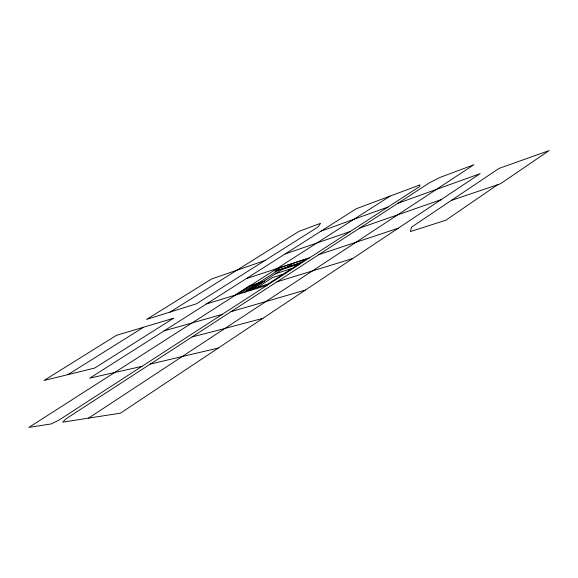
<?xml version="1.0" encoding="UTF-8"?>
<svg xmlns="http://www.w3.org/2000/svg" width="578" height="578" viewBox="0 0 578 578"><rect width="100%" height="100%" fill="white"/><g stroke="black" fill="none" stroke-linecap="round" stroke-linejoin="round"><path stroke-width="0.87" d="M497.622 184.736L445.869 220.232L410.423 231.54L411.442 227.197L498.995 168.436L549.1 150.598L500.447 183.775L451.288 200.458M88.535 418.132L473.881 164.759L439.836 177.497L429.223 182.959L65.971 418.84L62.727 422.142L120.491 413.162L480.159 173.653L397.917 203.283M141.928 366.365L89.763 378.135L356.207 208.774L420.004 184.909L419.642 186.521L59.144 419.982L51.326 423.912L28.9 427.402L390.215 196.05M251.719 289.101L282.201 269.42L298.826 264.002M249.537 290.785L264.529 281.11L249.523 285.886L234.747 295.38M287.15 267.166L292.93 263.431M257.521 287.288L272.527 277.584L283.119 274.196M239.603 293.877L254.45 284.318M244.53 292.345L259.45 282.729M67.944 374.616L143.698 327.184M170.048 312.077L298.999 231.352L320.544 223.332L318.124 226.887L196.245 303.891L146.566 319.417L211.548 279.008L264.926 260.497M387.983 207.025L320.913 231.207M441.021 199.713L359.776 228.043M285.156 253.93L350.08 231.561M398.163 228.252L318.883 254.602M246.286 278.647L309.664 257.737M275.468 273.77L292.071 268.387M352.71 258.525L276.934 281.84M267.014 285.359L206.541 303.905M231.027 311.65L305.307 290.098M164.145 330.854L222.19 314.389M225.449 328.275L262.896 318.341M192.134 336.909L225.218 328.434M150.316 364.068L218.274 348.05M305.827 259.161L299.982 262.954L274.788 271.226L280.511 267.542L305.827 259.161M300.524 262.903L267.968 284.029L246.445 290.748L278.365 270.172L300.524 262.903M173.516 318.261L94.684 368.063L44 380.483L116.402 335.356L173.516 318.261"/></g></svg>
